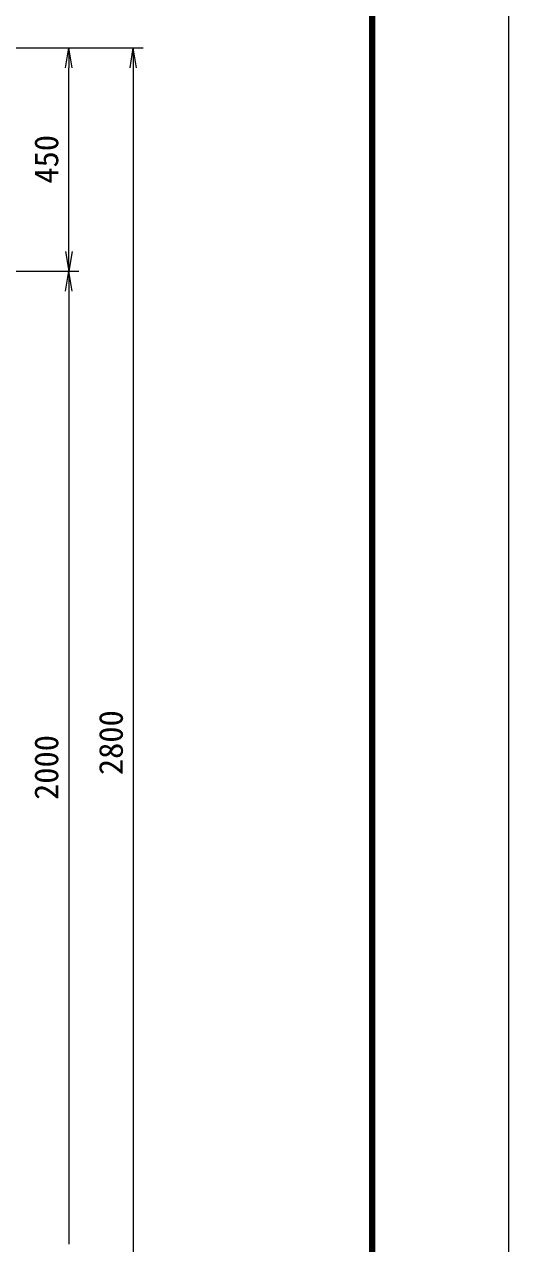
# Model space of a CAD drawing. Units: millimetres, scale not verified. Extents: x -4200 to 4200, y -2970 to 2970.
# Drawn here: x 3225 to 4200, y -768 to 1689 of the extents above; entities that cross this region are included whole.
import ezdxf
from ezdxf.enums import TextEntityAlignment as Align

# ---------------------------------------------------------------- set-up
doc = ezdxf.new("R2010")
doc.units = ezdxf.units.MM
doc.header["$LTSCALE"] = 20
for name, color, linetype, lineweight in [('0-7_0', 7, 'Continuous', 9), ('0-8_D-STR-DIM', 7, 'Continuous', 9), ('0-B_D-TTL', 7, 'Continuous', 9)]:
    doc.layers.add(name, color=color, linetype=linetype, lineweight=lineweight)
doc.styles.add('ＭＳ ゴシック', font='')
doc.styles.get('ＭＳ ゴシック').set_extended_font_data('MS Gothic')

# ---------------------------------------------------------------- blocks, each defined once
blk = doc.blocks.new('_Open')
at = {"layer": '0-7_0'}
blk.add_line((-20, 3.33), (0, 0), dxfattribs=at)
blk.add_lwpolyline([(-20, -3.33), (0, 0), (-20, 0)], dxfattribs=at)

msp = doc.modelspace()

# ---------------------------------------------------------------- linework, layer by layer
at = {"layer": '0-8_D-STR-DIM'}
for p, q in [((2535.67, 1641.37), (3334.22, 1641.37)), ((2535.67, 1641.37), (3464.22, 1641.37)), ((3314.22, 1231.37), (3314.22, 1601.37)), ((3444.22, 1601.37), (3444.22, -1118.63)), ((3004.22, 1191.37), (3334.22, 1191.37)), ((3024.22, 1191.37), (3334.22, 1191.37)), ((3314.22, 1151.37), (3314.22, -768.63))]:
    msp.add_line(p, q, dxfattribs=at)
at = {"layer": '0-B_D-TTL', "color": 2, "lineweight": 18}
msp.add_lwpolyline([(-4200, 2970), (4200, 2970), (4200, -2970), (-4200, -2970)], close=True, dxfattribs=at)
at = {"layer": '0-B_D-TTL'}
for points in [[(-3930, 2750), (3930, 2750), (3930, -2750), (-3930, -2750)], [(-3927.5, 2747.5), (3927.5, 2747.5), (3927.5, -2747.5), (-3927.5, -2747.5)], [(-3925, 2745), (3925, 2745), (3925, -2745), (-3925, -2745)], [(-3922.5, 2742.5), (3922.5, 2742.5), (3922.5, -2742.5), (-3922.5, -2742.5)], [(-3920, 2740), (3920, 2740), (3920, -2740), (-3920, -2740)]]:
    msp.add_lwpolyline(points, close=True, dxfattribs=at)

# ---------------------------------------------------------------- block references
at = {"layer": '0-8_D-STR-DIM', "xscale": 2, "yscale": 2}
for p, rotation in [((3314.22, 1641.37), 90), ((3444.22, 1641.37), 90), ((3314.22, 1191.37), 270), ((3314.22, 1191.37), 90)]:
    msp.add_blockref('_Open', p, dxfattribs=dict(at, rotation=rotation))

# ---------------------------------------------------------------- texts
at = {"layer": '0-8_D-STR-DIM', "style": 'ＭＳ ゴシック'}
for s, p in [('450', (3307.47, 1367.87)), ('2800', (3437.47, 176.12)), ('2000', (3307.47, 126.12))]:
    msp.add_text(s, height=48.09, rotation=90, dxfattribs=at).set_placement(p, align=Align.BOTTOM_LEFT)

doc.saveas('drawing.dxf')
